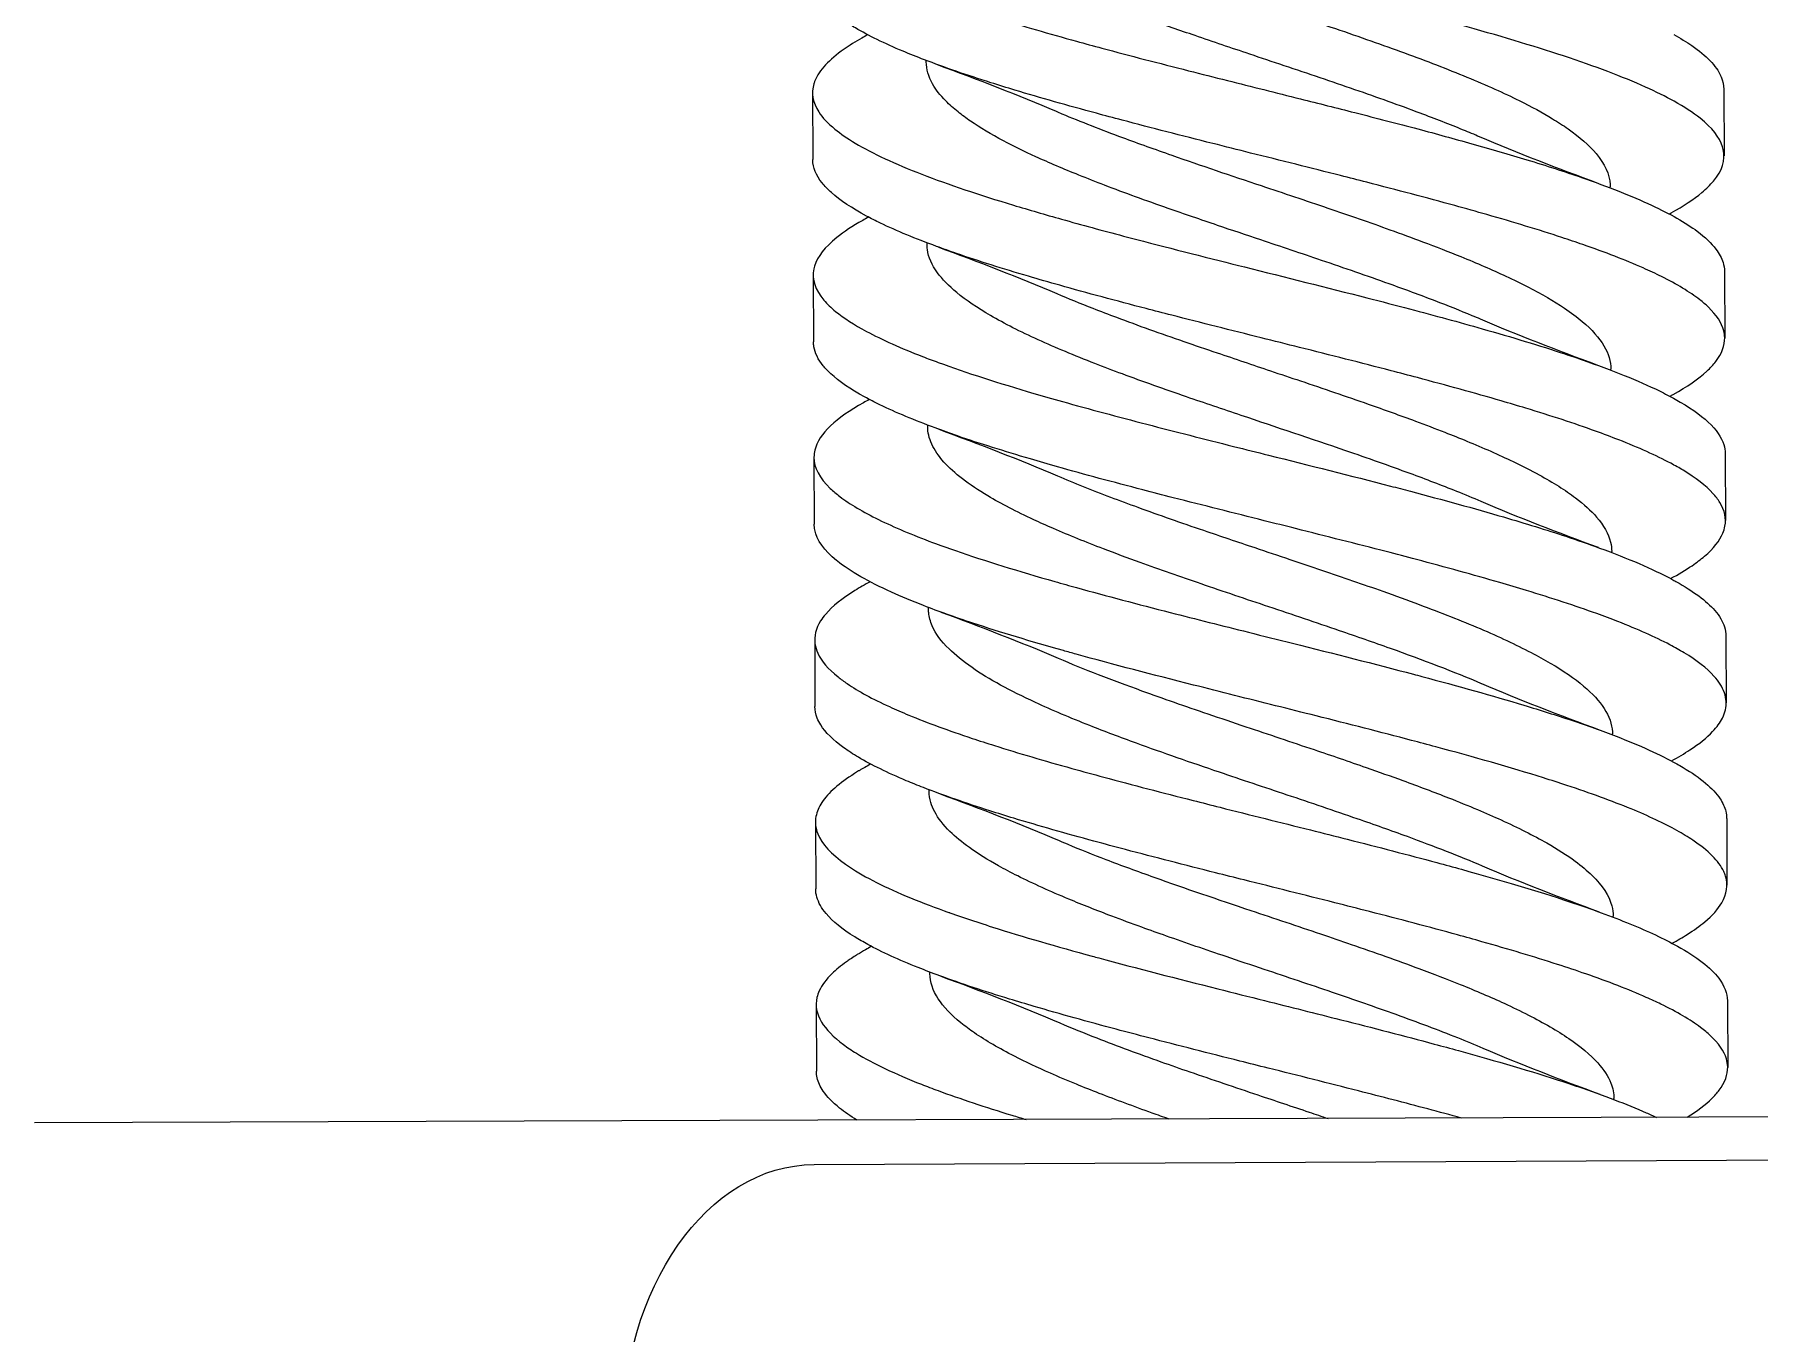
# Model space of a CAD drawing. Header units: millimetres. Extents: x 129 to 6329, y 33 to 3553.
# Drawn here: x 4302.75 to 4340.61, y 3194.65 to 3223.15 of the extents above; entities that cross this region are included whole.
import ezdxf

# ---------------------------------------------------------------- set-up
doc = ezdxf.new("R2010")
doc.units = ezdxf.units.MM
doc.layers.add('vistasIsometricas', color=255, linetype='Continuous')

msp = doc.modelspace()

# ---------------------------------------------------------------- linework, layer by layer
at = {"layer": 'vistasIsometricas', "extrusion": (-0.004614, 0.999989, 7.66e-14)}
for p, q in [((4322.322, 3222.55), (4322.322, 3222.58)), ((4319.824, 3221.87), (4319.83, 3220.406)), ((4339.824, 3221.951), (4339.83, 3220.487)), ((4337.333, 3219.785), (4337.333, 3219.807)), ((4322.338, 3218.55), (4322.338, 3218.58)), ((4319.84, 3217.87), (4319.846, 3216.406)), ((4339.84, 3217.951), (4339.846, 3216.487)), ((4337.349, 3215.785), (4337.349, 3215.807)), ((4322.354, 3214.55), (4322.354, 3214.58)), ((4319.857, 3213.87), (4319.862, 3212.406)), ((4339.856, 3213.951), (4339.862, 3212.487)), ((4337.365, 3211.785), (4337.365, 3211.807)), ((4322.37, 3210.55), (4322.37, 3210.58)), ((4319.873, 3209.87), (4319.879, 3208.406)), ((4339.872, 3209.951), (4339.878, 3208.487)), ((4337.381, 3207.785), (4337.381, 3207.807)), ((4322.386, 3206.55), (4322.386, 3206.58)), ((4339.889, 3205.951), (4339.894, 3204.487)), ((4319.889, 3205.87), (4319.895, 3204.406)), ((4337.397, 3203.785), (4337.397, 3203.807)), ((4322.402, 3202.55), (4322.402, 3202.58)), ((4319.905, 3201.871), (4319.911, 3200.406)), ((4339.905, 3201.951), (4339.911, 3200.487)), ((4413.648, 3199.652), (4302.75, 3199.271)), ((4337.413, 3199.785), (4337.413, 3199.807)), ((4319.86, 3198.36), (4527.182, 3199.317))]:
    msp.add_line(p, q, dxfattribs=at)
at = {"layer": 'vistasIsometricas', "extrusion": (-6.99985e-16, -3.23008e-18, -1)}
msp.add_ellipse((4319.888, 3192.36), major_axis=(-0.028, 6), ratio=0.707107, start_param=4.712389, end_param=6.283185, dxfattribs=at)
at = {"layer": 'vistasIsometricas'}
for points, knots in [([(4338.734, 3221.686), (4338.547, 3221.79), (4338.339, 3221.893), (4338.109, 3221.997), (4337.603, 3222.225), (4336.996, 3222.452), (4336.31, 3222.679), (4335.623, 3222.906), (4334.857, 3223.133), (4334.039, 3223.359), (4333.67, 3223.461), (4333.291, 3223.563), (4332.904, 3223.665), (4332.433, 3223.79), (4331.95, 3223.914), (4331.462, 3224.038), (4330.658, 3224.242), (4329.838, 3224.446), (4329.025, 3224.65), (4328.938, 3224.672), (4328.852, 3224.694), (4328.765, 3224.716), (4327.868, 3224.941), (4326.983, 3225.167), (4326.144, 3225.393), (4325.845, 3225.473), (4325.553, 3225.554), (4325.267, 3225.634), (4324.749, 3225.78), (4324.254, 3225.926), (4323.79, 3226.071), (4323.207, 3226.254), (4322.673, 3226.437), (4322.199, 3226.62), (4322.087, 3226.664), (4321.978, 3226.707), (4321.873, 3226.751), (4321.323, 3226.978), (4320.87, 3227.205), (4320.532, 3227.433), (4320.443, 3227.492), (4320.363, 3227.551), (4320.29, 3227.611), (4320.084, 3227.779), (4319.941, 3227.948), (4319.864, 3228.117), (4319.821, 3228.213), (4319.799, 3228.31), (4319.798, 3228.406)], [0.750387204, 0.750387204, 0.750387204, 0.750387204, 0.750839219, 0.750839219, 0.750839219, 0.751834092, 0.751834092, 0.751834092, 0.752828966, 0.752828966, 0.752828966, 0.753277375, 0.753277375, 0.753277375, 0.753823865, 0.753823865, 0.753823865, 0.754722463, 0.754722463, 0.754722463, 0.754818736, 0.754818736, 0.754818736, 0.755813612, 0.755813612, 0.755813612, 0.75616755, 0.75616755, 0.75616755, 0.756808511, 0.756808511, 0.756808511, 0.757612637, 0.757612637, 0.757612637, 0.757803387, 0.757803387, 0.757803387, 0.758798265, 0.758798265, 0.758798265, 0.759057724, 0.759057724, 0.759057724, 0.759793159, 0.759793159, 0.759793159, 0.760212641, 0.760212641, 0.760212641, 0.760212641]), ([(4320.895, 3227.073), (4320.504, 3226.852), (4320.215, 3226.633), (4319.846, 3226.187), (4319.775, 3225.962), (4319.835, 3225.678), (4319.855, 3225.619), (4319.964, 3225.394), (4320.109, 3225.229), (4320.397, 3224.997), (4320.488, 3224.931), (4320.847, 3224.698), (4321.165, 3224.53), (4321.648, 3224.314), (4321.761, 3224.265), (4322.294, 3224.045), (4322.762, 3223.875), (4323.481, 3223.636), (4323.691, 3223.569), (4324.443, 3223.335), (4325.017, 3223.169), (4325.802, 3222.952), (4325.988, 3222.902), (4326.791, 3222.686), (4327.429, 3222.521), (4328.362, 3222.284), (4328.645, 3222.212), (4329.462, 3222.007), (4329.998, 3221.873), (4330.932, 3221.639), (4331.33, 3221.538), (4332.195, 3221.317), (4332.659, 3221.197), (4333.517, 3220.97), (4333.912, 3220.862), (4334.715, 3220.637), (4335.119, 3220.519), (4335.927, 3220.273), (4336.327, 3220.144), (4337.285, 3219.812), (4337.802, 3219.609), (4338.444, 3219.31), (4338.63, 3219.215), (4338.965, 3219.024), (4339.114, 3218.929), (4339.418, 3218.702), (4339.555, 3218.572), (4339.727, 3218.344), (4339.778, 3218.248), (4339.829, 3218.085), (4339.84, 3218.018), (4339.84, 3217.951)], [0.000012, 0.000012, 0.000012, 0.000012, 0.133394, 0.133394, 0.270803, 0.270803, 0.306623, 0.306623, 0.408166, 0.408166, 0.448457, 0.448457, 0.55142, 0.55142, 0.581369, 0.581369, 0.68667, 0.68667, 0.728157, 0.728157, 0.830848, 0.830848, 0.862043, 0.862043, 0.964239, 0.964239, 1.008432, 1.008432, 1.091126, 1.091126, 1.153205, 1.153205, 1.227382, 1.227382, 1.293603, 1.293603, 1.366113, 1.366113, 1.445359, 1.445359, 1.569939, 1.569939, 1.628275, 1.628275, 1.686641, 1.686641, 1.766279, 1.766279, 1.824862, 1.824862, 1.865501, 1.865501, 1.865501, 1.865501]), ([(4334.467, 3220.905), (4334.351, 3220.954), (4334.233, 3221.003), (4333.81, 3221.177), (4333.492, 3221.3), (4332.704, 3221.596), (4332.224, 3221.767), (4331.478, 3222.026), (4331.223, 3222.113), (4330.704, 3222.289), (4330.441, 3222.377), (4329.925, 3222.55), (4329.672, 3222.635), (4329.017, 3222.855), (4328.616, 3222.99), (4327.885, 3223.241), (4327.553, 3223.356), (4326.736, 3223.648), (4326.262, 3223.824), (4325.646, 3224.068), (4325.479, 3224.136), (4325.119, 3224.287), (4324.929, 3224.37), (4324.472, 3224.578), (4324.216, 3224.703), (4323.664, 3224.997), (4323.386, 3225.167), (4323.029, 3225.428), (4322.917, 3225.519), (4322.655, 3225.762), (4322.529, 3225.914), (4322.352, 3226.228), (4322.306, 3226.389), (4322.306, 3226.55)], [-19.1256624, -19.1256624, -19.1256624, -19.1256624, -19.102417, -19.102417, -19.044081, -19.044081, -18.9632314, -18.9632314, -18.9220461, -18.9220461, -18.8802369, -18.8802369, -18.8403031, -18.8403031, -18.7764011, -18.7764011, -18.7218822, -18.7218822, -18.6386015, -18.6386015, -18.6066348, -18.6066348, -18.5675184, -18.5675184, -18.5085945, -18.5085945, -18.428746, -18.428746, -18.3858758, -18.3858758, -18.3145645, -18.3145645, -18.239033, -18.239033, -18.239033, -18.239033]), ([(4325.156, 3225.466), (4325.239, 3225.431), (4325.323, 3225.395), (4325.612, 3225.276), (4325.822, 3225.191), (4326.381, 3224.975), (4326.738, 3224.843), (4327.31, 3224.637), (4327.517, 3224.564), (4328.243, 3224.311), (4328.773, 3224.131), (4329.976, 3223.727), (4330.647, 3223.504), (4331.565, 3223.19), (4331.825, 3223.1), (4332.581, 3222.834), (4333.064, 3222.658), (4333.979, 3222.305), (4334.408, 3222.129), (4334.988, 3221.868), (4335.166, 3221.784), (4335.602, 3221.568), (4335.847, 3221.435), (4336.187, 3221.228), (4336.301, 3221.155), (4336.664, 3220.9), (4336.871, 3220.719), (4337.214, 3220.31), (4337.317, 3220.084), (4337.332, 3219.84), (4337.333, 3219.824), (4337.333, 3219.807)], [-5.0588656, -5.0588656, -5.0588656, -5.0588656, -5.0421833, -5.0421833, -5.0024439, -5.0024439, -4.9399524, -4.9399524, -4.905348, -4.905348, -4.8204156, -4.8204156, -4.7146169, -4.7146169, -4.6722002, -4.6722002, -4.5891323, -4.5891323, -4.5058714, -4.5058714, -4.4665319, -4.4665319, -4.4041679, -4.4041679, -4.369564, -4.369564, -4.2846279, -4.2846279, -4.178778, -4.178778, -4.1709435, -4.1709435, -4.1709435, -4.1709435]), ([(4338.642, 3215.214), (4338.668, 3215.228), (4338.693, 3215.241), (4339.022, 3215.425), (4339.269, 3215.594), (4339.53, 3215.835), (4339.596, 3215.906), (4339.784, 3216.152), (4339.85, 3216.325), (4339.845, 3216.55), (4339.838, 3216.601), (4339.78, 3216.825), (4339.667, 3216.997), (4339.43, 3217.223), (4339.367, 3217.278), (4339.078, 3217.502), (4338.797, 3217.671), (4338.33, 3217.903), (4338.196, 3217.966), (4337.666, 3218.2), (4337.224, 3218.371), (4336.583, 3218.593), (4336.429, 3218.645), (4335.761, 3218.865), (4335.21, 3219.032), (4334.396, 3219.265), (4334.161, 3219.33), (4333.301, 3219.567), (4332.653, 3219.737), (4331.799, 3219.956), (4331.608, 3220.005), (4330.763, 3220.219), (4330.101, 3220.385), (4329.161, 3220.62), (4328.884, 3220.69), (4327.931, 3220.93), (4327.266, 3221.1), (4326.43, 3221.321), (4326.241, 3221.371), (4325.428, 3221.591), (4324.829, 3221.76), (4324.087, 3221.984), (4323.912, 3222.038), (4323.21, 3222.26), (4322.721, 3222.427), (4322.118, 3222.658), (4321.962, 3222.72), (4321.407, 3222.953), (4321.056, 3223.123), (4320.679, 3223.347), (4320.597, 3223.399), (4320.275, 3223.619), (4320.092, 3223.787), (4319.927, 3224.021), (4319.891, 3224.087), (4319.831, 3224.238), (4319.815, 3224.322), (4319.814, 3224.406)], [10.853615, 10.853615, 10.853615, 10.853615, 10.861844, 10.861844, 10.964183, 10.964183, 11.007239, 11.007239, 11.11255, 11.11255, 11.143689, 11.143689, 11.248286, 11.248286, 11.281579, 11.281579, 11.384954, 11.384954, 11.423452, 11.423452, 11.528343, 11.528343, 11.560252, 11.560252, 11.663168, 11.663168, 11.70364, 11.70364, 11.808852, 11.808852, 11.838869, 11.838869, 11.941214, 11.941214, 11.984245, 11.984245, 12.089558, 12.089558, 12.120679, 12.120679, 12.225259, 12.225259, 12.258632, 12.258632, 12.362034, 12.362034, 12.40042, 12.40042, 12.505288, 12.505288, 12.537316, 12.537316, 12.640272, 12.640272, 12.680575, 12.680575, 12.731988, 12.731988, 12.731988, 12.731988]), ([(4320.911, 3223.073), (4320.766, 3222.991), (4320.634, 3222.909), (4320.517, 3222.827), (4320.187, 3222.597), (4319.972, 3222.367), (4319.879, 3222.137), (4319.869, 3222.115), (4319.862, 3222.093), (4319.855, 3222.071), (4319.792, 3221.864), (4319.828, 3221.657), (4319.962, 3221.451), (4320.044, 3221.325), (4320.163, 3221.2), (4320.316, 3221.075), (4320.442, 3220.972), (4320.591, 3220.87), (4320.763, 3220.767), (4321.145, 3220.539), (4321.638, 3220.312), (4322.226, 3220.085), (4322.81, 3219.858), (4323.488, 3219.632), (4324.234, 3219.407), (4324.574, 3219.304), (4324.928, 3219.201), (4325.293, 3219.098), (4325.731, 3218.975), (4326.186, 3218.852), (4326.653, 3218.729), (4327.429, 3218.524), (4328.236, 3218.319), (4329.052, 3218.114), (4329.136, 3218.093), (4329.219, 3218.072), (4329.303, 3218.051), (4330.204, 3217.825), (4331.111, 3217.599), (4331.992, 3217.373), (4332.309, 3217.292), (4332.622, 3217.211), (4332.931, 3217.129), (4333.48, 3216.985), (4334.015, 3216.84), (4334.525, 3216.694), (4335.173, 3216.511), (4335.782, 3216.326), (4336.339, 3216.142), (4336.469, 3216.099), (4336.595, 3216.057), (4336.718, 3216.014), (4337.374, 3215.787), (4337.945, 3215.559), (4338.412, 3215.331), (4338.536, 3215.271), (4338.652, 3215.21), (4338.76, 3215.15)], [0.24749701, 0.24749701, 0.24749701, 0.24749701, 0.24785092, 0.24785092, 0.24785092, 0.2488458, 0.2488458, 0.2488458, 0.24894209, 0.24894209, 0.24894209, 0.24984068, 0.24984068, 0.24984068, 0.25038718, 0.25038718, 0.25038718, 0.25083558, 0.25083558, 0.25083558, 0.25183227, 0.25183227, 0.25183227, 0.25282532, 0.25282532, 0.25282532, 0.25327735, 0.25327735, 0.25327735, 0.25382022, 0.25382022, 0.25382022, 0.25472244, 0.25472244, 0.25472244, 0.25481509, 0.25481509, 0.25481509, 0.25580997, 0.25580997, 0.25580997, 0.25616752, 0.25616752, 0.25616752, 0.25680486, 0.25680486, 0.25680486, 0.25761261, 0.25761261, 0.25761261, 0.25779973, 0.25779973, 0.25779973, 0.25879461, 0.25879461, 0.25879461, 0.2590577, 0.2590577, 0.2590577, 0.2590577]), ([(4338.728, 3223.15), (4338.873, 3223.069), (4339.006, 3222.988), (4339.124, 3222.906), (4339.443, 3222.686), (4339.659, 3222.464), (4339.76, 3222.238), (4339.762, 3222.232), (4339.765, 3222.225), (4339.768, 3222.219), (4339.805, 3222.13), (4339.824, 3222.04), (4339.824, 3221.951)], [0.248968961, 0.248968961, 0.248968961, 0.248968961, 0.249310349, 0.249310349, 0.249310349, 0.250230053, 0.250230053, 0.250230053, 0.250256766, 0.250256766, 0.250256766, 0.250619357, 0.250619357, 0.250619357, 0.250619357]), ([(4334.483, 3216.905), (4334.424, 3216.93), (4334.365, 3216.955), (4334.045, 3217.089), (4333.773, 3217.197), (4333.165, 3217.431), (4332.827, 3217.555), (4331.999, 3217.852), (4331.502, 3218.024), (4330.555, 3218.345), (4330.109, 3218.494), (4329.346, 3218.75), (4329.029, 3218.856), (4328.347, 3219.087), (4327.984, 3219.212), (4327.146, 3219.505), (4326.679, 3219.674), (4326.043, 3219.917), (4325.854, 3219.991), (4325.337, 3220.2), (4325.02, 3220.334), (4324.473, 3220.585), (4324.236, 3220.701), (4323.747, 3220.961), (4323.505, 3221.105), (4323.196, 3221.316), (4323.105, 3221.383), (4322.919, 3221.531), (4322.829, 3221.612), (4322.626, 3221.818), (4322.529, 3221.942), (4322.368, 3222.228), (4322.322, 3222.389), (4322.322, 3222.55)], [-22.2394971, -22.2394971, -22.2394971, -22.2394971, -22.2276463, -22.2276463, -22.1765631, -22.1765631, -22.117675, -22.117675, -22.036634, -22.036634, -21.966071, -21.966071, -21.9157974, -21.9157974, -21.8569672, -21.8569672, -21.7770786, -21.7770786, -21.7422692, -21.7422692, -21.6786556, -21.6786556, -21.6240608, -21.6240608, -21.5563177, -21.5563177, -21.5247761, -21.5247761, -21.4866908, -21.4866908, -21.4283805, -21.4283805, -21.3528719, -21.3528719, -21.3528719, -21.3528719]), ([(4325.172, 3221.466), (4325.213, 3221.448), (4325.255, 3221.431), (4325.712, 3221.238), (4326.158, 3221.064), (4326.978, 3220.761), (4327.339, 3220.632), (4328.347, 3220.279), (4329.008, 3220.057), (4330.163, 3219.67), (4330.652, 3219.507), (4331.599, 3219.184), (4332.056, 3219.026), (4332.742, 3218.78), (4332.982, 3218.692), (4333.506, 3218.495), (4333.786, 3218.386), (4334.406, 3218.134), (4334.736, 3217.992), (4335.211, 3217.77), (4335.372, 3217.692), (4335.827, 3217.457), (4336.096, 3217.301), (4336.474, 3217.048), (4336.604, 3216.95), (4336.93, 3216.675), (4337.09, 3216.498), (4337.297, 3216.149), (4337.348, 3215.978), (4337.349, 3215.807)], [-4.4359039, -4.4359039, -4.4359039, -4.4359039, -4.4275675, -4.4275675, -4.3452348, -4.3452348, -4.2842438, -4.2842438, -4.1789226, -4.1789226, -4.1014992, -4.1014992, -4.0267913, -4.0267913, -3.9853818, -3.9853818, -3.9339587, -3.9339587, -3.8668535, -3.8668535, -3.8297965, -3.8297965, -3.7565865, -3.7565865, -3.7110402, -3.7110402, -3.6278463, -3.6278463, -3.5480533, -3.5480533, -3.5480533, -3.5480533]), ([(4338.626, 3219.214), (4338.642, 3219.222), (4338.657, 3219.231), (4338.672, 3219.239), (4338.942, 3219.387), (4339.167, 3219.536), (4339.345, 3219.684), (4339.444, 3219.767), (4339.529, 3219.85), (4339.599, 3219.933), (4339.791, 3220.163), (4339.864, 3220.394), (4339.815, 3220.624), (4339.811, 3220.645), (4339.805, 3220.666), (4339.798, 3220.688), (4339.733, 3220.896), (4339.567, 3221.104), (4339.306, 3221.312), (4339.149, 3221.436), (4338.958, 3221.561), (4338.734, 3221.686)], [0.746823722, 0.746823722, 0.746823722, 0.746823722, 0.746859695, 0.746859695, 0.746859695, 0.747497027, 0.747497027, 0.747497027, 0.747854581, 0.747854581, 0.747854581, 0.748849451, 0.748849451, 0.748849451, 0.748942114, 0.748942114, 0.748942114, 0.749844328, 0.749844328, 0.749844328, 0.750387201, 0.750387201, 0.750387201, 0.750387201]), ([(4338.658, 3211.214), (4338.833, 3211.308), (4338.99, 3211.403), (4339.229, 3211.566), (4339.321, 3211.635), (4339.6, 3211.874), (4339.736, 3212.044), (4339.826, 3212.262), (4339.841, 3212.312), (4339.883, 3212.535), (4339.847, 3212.708), (4339.7, 3212.949), (4339.648, 3213.016), (4339.431, 3213.253), (4339.212, 3213.421), (4338.848, 3213.641), (4338.757, 3213.692), (4338.338, 3213.915), (4337.956, 3214.086), (4337.357, 3214.321), (4337.187, 3214.385), (4336.544, 3214.617), (4336.031, 3214.785), (4335.303, 3215.006), (4335.123, 3215.059), (4334.357, 3215.283), (4333.74, 3215.452), (4332.909, 3215.673), (4332.716, 3215.723), (4331.865, 3215.945), (4331.192, 3216.115), (4330.234, 3216.355), (4329.954, 3216.425), (4329.014, 3216.661), (4328.355, 3216.826), (4327.519, 3217.04), (4327.332, 3217.089), (4326.49, 3217.307), (4325.855, 3217.477), (4325.017, 3217.714), (4324.789, 3217.779), (4324, 3218.012), (4323.471, 3218.179), (4322.836, 3218.397), (4322.691, 3218.449), (4322.085, 3218.671), (4321.672, 3218.841), (4321.209, 3219.063), (4321.108, 3219.115), (4320.691, 3219.338), (4320.432, 3219.509), (4320.16, 3219.752), (4320.092, 3219.824), (4319.902, 3220.062), (4319.833, 3220.229), (4319.83, 3220.4), (4319.83, 3220.403), (4319.83, 3220.406)], [5.987883, 5.987883, 5.987883, 5.987883, 6.044802, 6.044802, 6.086469, 6.086469, 6.189115, 6.189115, 6.218897, 6.218897, 6.324181, 6.324181, 6.36545, 6.36545, 6.468185, 6.468185, 6.499535, 6.499535, 6.604533, 6.604533, 6.643582, 6.643582, 6.746827, 6.746827, 6.779741, 6.779741, 6.884422, 6.884422, 6.915652, 6.915652, 7.020958, 7.020958, 7.064145, 7.064145, 7.166455, 7.166455, 7.196356, 7.196356, 7.301582, 7.301582, 7.342193, 7.342193, 7.445077, 7.445077, 7.476894, 7.476894, 7.581803, 7.581803, 7.613321, 7.613321, 7.718603, 7.718603, 7.762184, 7.762184, 7.864409, 7.864409, 7.866286, 7.866286, 7.866286, 7.866286]), ([(4320.927, 3219.073), (4320.704, 3218.947), (4320.514, 3218.821), (4320.358, 3218.696), (4320.098, 3218.487), (4319.934, 3218.279), (4319.871, 3218.071), (4319.864, 3218.05), (4319.859, 3218.028), (4319.854, 3218.007), (4319.807, 3217.778), (4319.882, 3217.549), (4320.077, 3217.321), (4320.147, 3217.239), (4320.232, 3217.157), (4320.332, 3217.075), (4320.511, 3216.929), (4320.737, 3216.783), (4321.008, 3216.638), (4321.351, 3216.453), (4321.766, 3216.269), (4322.242, 3216.085), (4322.352, 3216.042), (4322.465, 3215.999), (4322.582, 3215.957), (4323.202, 3215.73), (4323.911, 3215.504), (4324.683, 3215.278), (4324.888, 3215.218), (4325.096, 3215.158), (4325.309, 3215.098), (4325.9, 3214.932), (4326.521, 3214.766), (4327.16, 3214.6), (4327.783, 3214.438), (4328.423, 3214.276), (4329.068, 3214.114), (4329.322, 3214.05), (4329.578, 3213.986), (4329.833, 3213.922), (4330.735, 3213.697), (4331.637, 3213.471), (4332.507, 3213.245), (4332.655, 3213.206), (4332.801, 3213.168), (4332.947, 3213.13), (4333.659, 3212.942), (4334.346, 3212.754), (4334.989, 3212.565), (4335.471, 3212.424), (4335.929, 3212.283), (4336.356, 3212.142), (4336.615, 3212.056), (4336.863, 3211.97), (4337.099, 3211.884), (4337.722, 3211.657), (4338.256, 3211.429), (4338.683, 3211.201), (4338.714, 3211.184), (4338.746, 3211.167), (4338.776, 3211.15)], [0.25327735, 0.25327735, 0.25327735, 0.25327735, 0.2538202, 0.2538202, 0.2538202, 0.25472244, 0.25472244, 0.25472244, 0.25481507, 0.25481507, 0.25481507, 0.25580995, 0.25580995, 0.25580995, 0.25616752, 0.25616752, 0.25616752, 0.25680485, 0.25680485, 0.25680485, 0.2576126, 0.2576126, 0.2576126, 0.25779972, 0.25779972, 0.25779972, 0.2587946, 0.2587946, 0.2587946, 0.25905769, 0.25905769, 0.25905769, 0.25978949, 0.25978949, 0.25978949, 0.26050277, 0.26050277, 0.26050277, 0.26078437, 0.26078437, 0.26078437, 0.26177924, 0.26177924, 0.26177924, 0.26194786, 0.26194786, 0.26194786, 0.26277412, 0.26277412, 0.26277412, 0.26339294, 0.26339294, 0.26339294, 0.26376901, 0.26376901, 0.26376901, 0.26476388, 0.26476388, 0.26476388, 0.26483803, 0.26483803, 0.26483803, 0.26483803]), ([(4334.499, 3212.905), (4334.326, 3212.979), (4334.147, 3213.053), (4333.637, 3213.257), (4333.295, 3213.388), (4332.486, 3213.686), (4332.013, 3213.852), (4330.776, 3214.278), (4330.003, 3214.534), (4328.83, 3214.929), (4328.428, 3215.065), (4327.549, 3215.368), (4327.077, 3215.535), (4326.42, 3215.779), (4326.219, 3215.856), (4325.576, 3216.106), (4325.159, 3216.279), (4324.389, 3216.63), (4324.039, 3216.806), (4323.443, 3217.151), (4323.194, 3217.32), (4322.814, 3217.634), (4322.673, 3217.779), (4322.444, 3218.094), (4322.37, 3218.262), (4322.341, 3218.471), (4322.338, 3218.511), (4322.338, 3218.55)], [-22.8616082, -22.8616082, -22.8616082, -22.8616082, -22.826816, -22.826816, -22.7652308, -22.7652308, -22.6864713, -22.6864713, -22.5645082, -22.5645082, -22.50027, -22.50027, -22.4211548, -22.4211548, -22.38513, -22.38513, -22.30305, -22.30305, -22.2198776, -22.2198776, -22.1406835, -22.1406835, -22.0723317, -22.0723317, -21.9932272, -21.9932272, -21.9747027, -21.9747027, -21.9747027, -21.9747027]), ([(4325.188, 3217.466), (4325.439, 3217.359), (4325.702, 3217.252), (4326.145, 3217.078), (4326.318, 3217.012), (4326.966, 3216.77), (4327.461, 3216.593), (4328.213, 3216.333), (4328.457, 3216.25), (4329.092, 3216.035), (4329.484, 3215.903), (4330.096, 3215.698), (4330.315, 3215.625), (4331.037, 3215.382), (4331.536, 3215.213), (4332.375, 3214.918), (4332.721, 3214.794), (4333.277, 3214.588), (4333.492, 3214.506), (4333.866, 3214.36), (4334.027, 3214.295), (4334.547, 3214.082), (4334.887, 3213.932), (4335.402, 3213.685), (4335.593, 3213.588), (4336.079, 3213.322), (4336.346, 3213.154), (4336.756, 3212.845), (4336.91, 3212.705), (4337.192, 3212.381), (4337.295, 3212.198), (4337.356, 3211.945), (4337.365, 3211.876), (4337.365, 3211.807)], [-3.8135443, -3.8135443, -3.8135443, -3.8135443, -3.7628737, -3.7628737, -3.7317359, -3.7317359, -3.6483511, -3.6483511, -3.6089256, -3.6089256, -3.5467459, -3.5467459, -3.5121231, -3.5121231, -3.4320049, -3.4320049, -3.3734034, -3.3734034, -3.3348405, -3.3348405, -3.3044731, -3.3044731, -3.2341652, -3.2341652, -3.1884428, -3.1884428, -3.1093557, -3.1093557, -3.0438164, -3.0438164, -2.9579269, -2.9579269, -2.9257959, -2.9257959, -2.9257959, -2.9257959]), ([(4338.675, 3207.214), (4338.824, 3207.295), (4338.96, 3207.375), (4339.287, 3207.59), (4339.453, 3207.724), (4339.674, 3207.957), (4339.746, 3208.056), (4339.856, 3208.275), (4339.884, 3208.396), (4339.871, 3208.645), (4339.827, 3208.773), (4339.708, 3208.959), (4339.663, 3209.018), (4339.455, 3209.247), (4339.235, 3209.417), (4338.856, 3209.646), (4338.752, 3209.704), (4338.318, 3209.932), (4337.935, 3210.102), (4337.351, 3210.329), (4337.196, 3210.387), (4336.566, 3210.615), (4336.049, 3210.784), (4335.303, 3211.011), (4335.109, 3211.068), (4334.329, 3211.295), (4333.715, 3211.464), (4332.86, 3211.69), (4332.64, 3211.748), (4331.767, 3211.974), (4331.101, 3212.142), (4330.199, 3212.368), (4329.97, 3212.426), (4329.068, 3212.652), (4328.397, 3212.82), (4327.515, 3213.046), (4327.292, 3213.103), (4326.425, 3213.329), (4325.799, 3213.497), (4325, 3213.723), (4324.801, 3213.781), (4324.033, 3214.007), (4323.497, 3214.175), (4322.838, 3214.402), (4322.676, 3214.46), (4322.062, 3214.687), (4321.655, 3214.856), (4321.186, 3215.083), (4321.074, 3215.141), (4320.659, 3215.368), (4320.411, 3215.537), (4320.164, 3215.766), (4320.109, 3215.824), (4319.948, 3216.021), (4319.879, 3216.16), (4319.85, 3216.335), (4319.847, 3216.371), (4319.846, 3216.406)], [2.743567, 2.743567, 2.743567, 2.743567, 2.792182, 2.792182, 2.87311, 2.87311, 2.932904, 2.932904, 3.005964, 3.005964, 3.083842, 3.083842, 3.119333, 3.119333, 3.223432, 3.223432, 3.258913, 3.258913, 3.363008, 3.363008, 3.398503, 3.398503, 3.502603, 3.502603, 3.538079, 3.538079, 3.642174, 3.642174, 3.677674, 3.677674, 3.781777, 3.781777, 3.817245, 3.817245, 3.921337, 3.921337, 3.956849, 3.956849, 4.060955, 4.060955, 4.096409, 4.096409, 4.200497, 4.200497, 4.236027, 4.236027, 4.340138, 4.340138, 4.37557, 4.37557, 4.479651, 4.479651, 4.515211, 4.515211, 4.600167, 4.600167, 4.621961, 4.621961, 4.621961, 4.621961]), ([(4320.943, 3215.073), (4320.642, 3214.903), (4320.401, 3214.733), (4320.223, 3214.565), (4320.037, 3214.387), (4319.921, 3214.21), (4319.877, 3214.034), (4319.864, 3213.982), (4319.857, 3213.929), (4319.857, 3213.876), (4319.855, 3213.647), (4319.978, 3213.418), (4320.216, 3213.191), (4320.279, 3213.131), (4320.349, 3213.072), (4320.428, 3213.013), (4320.65, 3212.844), (4320.935, 3212.676), (4321.277, 3212.508), (4321.618, 3212.341), (4322.016, 3212.174), (4322.462, 3212.007), (4322.622, 3211.947), (4322.789, 3211.888), (4322.961, 3211.828), (4323.616, 3211.6), (4324.354, 3211.374), (4325.146, 3211.149), (4325.302, 3211.105), (4325.461, 3211.06), (4325.621, 3211.016), (4326.279, 3210.834), (4326.969, 3210.652), (4327.675, 3210.471), (4328.24, 3210.326), (4328.816, 3210.181), (4329.392, 3210.037), (4329.716, 3209.956), (4330.04, 3209.875), (4330.363, 3209.794), (4331.267, 3209.567), (4332.162, 3209.341), (4333.015, 3209.116), (4333.076, 3209.1), (4333.137, 3209.084), (4333.197, 3209.068), (4333.99, 3208.857), (4334.745, 3208.646), (4335.44, 3208.436), (4335.804, 3208.326), (4336.152, 3208.216), (4336.481, 3208.106), (4336.83, 3207.989), (4337.158, 3207.872), (4337.46, 3207.755), (4337.983, 3207.553), (4338.431, 3207.351), (4338.792, 3207.15)], [0.2590577, 0.2590577, 0.2590577, 0.2590577, 0.25972947, 0.25972947, 0.25972947, 0.26043647, 0.26043647, 0.26043647, 0.26064812, 0.26064812, 0.26064812, 0.26157302, 0.26157302, 0.26157302, 0.26181523, 0.26181523, 0.26181523, 0.26250433, 0.26250433, 0.26250433, 0.263194, 0.263194, 0.263194, 0.26344216, 0.26344216, 0.26344216, 0.26438666, 0.26438666, 0.26438666, 0.26457277, 0.26457277, 0.26457277, 0.26533797, 0.26533797, 0.26533797, 0.26595153, 0.26595153, 0.26595153, 0.26629625, 0.26629625, 0.26629625, 0.26726163, 0.26726163, 0.26726163, 0.2673303, 0.2673303, 0.2673303, 0.26823428, 0.26823428, 0.26823428, 0.26870907, 0.26870907, 0.26870907, 0.26921441, 0.26921441, 0.26921441, 0.27008783, 0.27008783, 0.27008783, 0.27008783]), ([(4321.071, 3215.143), (4321.07, 3215.143), (4321.069, 3215.142), (4321.068, 3215.142), (4321.026, 3215.119), (4320.979, 3215.093), (4320.943, 3215.073)], [0.25897727741, 0.25897727741, 0.25897727741, 0.25897727741, 0.25897888117, 0.25897888117, 0.25897888117, 0.25905769944, 0.25905769944, 0.25905769944, 0.25905769944]), ([(4338.76, 3215.15), (4339.062, 3214.982), (4339.305, 3214.814), (4339.484, 3214.645), (4339.659, 3214.481), (4339.773, 3214.317), (4339.824, 3214.152), (4339.845, 3214.087), (4339.855, 3214.022), (4339.856, 3213.957), (4339.856, 3213.955), (4339.856, 3213.953), (4339.856, 3213.951)], [0.259057696, 0.259057696, 0.259057696, 0.259057696, 0.259789494, 0.259789494, 0.259789494, 0.260502782, 0.260502782, 0.260502782, 0.260784374, 0.260784374, 0.260784374, 0.260792986, 0.260792986, 0.260792986, 0.260792986]), ([(4334.515, 3208.905), (4334.513, 3208.906), (4334.512, 3208.906), (4333.905, 3209.166), (4333.229, 3209.423), (4332.145, 3209.811), (4331.771, 3209.941), (4330.881, 3210.246), (4330.362, 3210.42), (4329.342, 3210.762), (4328.846, 3210.928), (4327.897, 3211.253), (4327.447, 3211.41), (4326.739, 3211.666), (4326.471, 3211.766), (4325.826, 3212.013), (4325.46, 3212.161), (4324.966, 3212.375), (4324.82, 3212.44), (4324.304, 3212.68), (4323.967, 3212.854), (4323.256, 3213.276), (4322.931, 3213.523), (4322.59, 3213.902), (4322.501, 3214.033), (4322.384, 3214.293), (4322.354, 3214.421), (4322.354, 3214.55)], [-23.4837596, -23.4837596, -23.4837596, -23.4837596, -23.4834695, -23.4834695, -23.361659, -23.361659, -23.3002512, -23.3002512, -23.2178513, -23.2178513, -23.139031, -23.139031, -23.064711, -23.064711, -23.0178473, -23.0178473, -22.9479131, -22.9479131, -22.9170417, -22.9170417, -22.835032, -22.835032, -22.7183889, -22.7183889, -22.6571174, -22.6571174, -22.5967602, -22.5967602, -22.5967602, -22.5967602]), ([(4325.204, 3213.466), (4325.566, 3213.311), (4325.955, 3213.157), (4326.56, 3212.927), (4326.761, 3212.853), (4327.431, 3212.61), (4327.913, 3212.441), (4328.777, 3212.146), (4329.152, 3212.02), (4329.786, 3211.807), (4330.044, 3211.721), (4330.534, 3211.557), (4330.767, 3211.478), (4331.456, 3211.245), (4331.906, 3211.09), (4332.614, 3210.838), (4332.88, 3210.742), (4333.613, 3210.469), (4334.061, 3210.292), (4334.886, 3209.941), (4335.261, 3209.767), (4335.744, 3209.515), (4335.884, 3209.438), (4336.303, 3209.193), (4336.549, 3209.024), (4336.943, 3208.692), (4337.094, 3208.529), (4337.31, 3208.194), (4337.371, 3208.022), (4337.381, 3207.836), (4337.381, 3207.821), (4337.381, 3207.807)], [-3.1910046, -3.1910046, -3.1910046, -3.1910046, -3.1178353, -3.1178353, -3.0826909, -3.0826909, -3.0031162, -3.0031162, -2.9433769, -2.9433769, -2.9027111, -2.9027111, -2.8656487, -2.8656487, -2.7924572, -2.7924572, -2.746947, -2.746947, -2.6637618, -2.6637618, -2.5816979, -2.5816979, -2.5455565, -2.5455565, -2.4664572, -2.4664572, -2.3900722, -2.3900722, -2.3098665, -2.3098665, -2.3031701, -2.3031701, -2.3031701, -2.3031701]), ([(4338.798, 3205.686), (4338.513, 3205.845), (4338.176, 3206.003), (4337.791, 3206.161), (4337.372, 3206.334), (4336.898, 3206.506), (4336.378, 3206.678), (4336.211, 3206.733), (4336.04, 3206.788), (4335.865, 3206.843), (4335.142, 3207.07), (4334.346, 3207.296), (4333.505, 3207.523), (4333.328, 3207.57), (4333.149, 3207.618), (4332.969, 3207.665), (4332.291, 3207.844), (4331.59, 3208.023), (4330.881, 3208.201), (4330.286, 3208.351), (4329.686, 3208.5), (4329.09, 3208.65), (4328.787, 3208.726), (4328.485, 3208.802), (4328.185, 3208.879), (4327.296, 3209.104), (4326.427, 3209.33), (4325.611, 3209.556), (4325.517, 3209.582), (4325.424, 3209.608), (4325.331, 3209.634), (4324.62, 3209.834), (4323.952, 3210.034), (4323.347, 3210.235), (4322.959, 3210.363), (4322.596, 3210.492), (4322.264, 3210.621), (4322.01, 3210.719), (4321.774, 3210.817), (4321.557, 3210.915), (4321.055, 3211.142), (4320.655, 3211.369), (4320.371, 3211.597), (4320.366, 3211.602), (4320.36, 3211.606), (4320.354, 3211.611), (4320.081, 3211.834), (4319.919, 3212.058), (4319.875, 3212.282), (4319.867, 3212.323), (4319.863, 3212.365), (4319.863, 3212.406)], [0.727265813, 0.727265813, 0.727265813, 0.727265813, 0.72795706, 0.72795706, 0.72795706, 0.7287109, 0.7287109, 0.7287109, 0.728951937, 0.728951937, 0.728951937, 0.729946808, 0.729946808, 0.729946808, 0.730155986, 0.730155986, 0.730155986, 0.73094169, 0.73094169, 0.73094169, 0.731601072, 0.731601072, 0.731601072, 0.731936572, 0.731936572, 0.731936572, 0.732931441, 0.732931441, 0.732931441, 0.733046159, 0.733046159, 0.733046159, 0.733926314, 0.733926314, 0.733926314, 0.734491245, 0.734491245, 0.734491245, 0.734921203, 0.734921203, 0.734921203, 0.735916068, 0.735916068, 0.735916068, 0.735936331, 0.735936331, 0.735936331, 0.736910936, 0.736910936, 0.736910936, 0.73709126, 0.73709126, 0.73709126, 0.73709126]), ([(4321.087, 3211.143), (4320.969, 3211.08), (4320.859, 3211.017), (4320.478, 3210.78), (4320.262, 3210.607), (4320.072, 3210.384), (4320.035, 3210.335), (4319.897, 3210.117), (4319.855, 3209.949), (4319.889, 3209.712), (4319.91, 3209.643), (4320.021, 3209.402), (4320.17, 3209.23), (4320.447, 3209.009), (4320.514, 3208.959), (4320.835, 3208.741), (4321.145, 3208.573), (4321.646, 3208.343), (4321.788, 3208.281), (4322.349, 3208.049), (4322.815, 3207.879), (4323.485, 3207.656), (4323.649, 3207.604), (4324.346, 3207.383), (4324.916, 3207.217), (4325.746, 3206.986), (4325.981, 3206.921), (4326.851, 3206.687), (4327.507, 3206.517), (4328.373, 3206.297), (4328.571, 3206.247), (4329.428, 3206.031), (4330.093, 3205.866), (4331.025, 3205.632), (4331.294, 3205.564), (4332.233, 3205.325), (4332.892, 3205.155), (4333.709, 3204.935), (4333.89, 3204.885), (4334.926, 3204.599), (4335.724, 3204.363), (4336.924, 3203.964), (4337.367, 3203.803), (4338.164, 3203.477), (4338.514, 3203.314), (4338.808, 3203.15)], [3.229829, 3.229829, 3.229829, 3.229829, 3.268056, 3.268056, 3.373345, 3.373345, 3.403101, 3.403101, 3.505701, 3.505701, 3.54761, 3.54761, 3.652934, 3.652934, 3.683209, 3.683209, 3.786728, 3.786728, 3.824651, 3.824651, 3.929422, 3.929422, 3.961957, 3.961957, 4.065085, 4.065085, 4.104675, 4.104675, 4.209776, 4.209776, 4.240598, 4.240598, 4.343181, 4.343181, 4.385172, 4.385172, 4.4905, 4.4905, 4.520837, 4.520837, 4.666852, 4.666852, 4.765991, 4.765991, 4.866191, 4.866191, 4.866191, 4.866191]), ([(4338.776, 3211.15), (4339.156, 3210.939), (4339.442, 3210.727), (4339.626, 3210.515), (4339.731, 3210.394), (4339.803, 3210.273), (4339.84, 3210.152), (4339.861, 3210.085), (4339.872, 3210.018), (4339.872, 3209.951)], [0.264838028, 0.264838028, 0.264838028, 0.264838028, 0.265758752, 0.265758752, 0.265758752, 0.266283113, 0.266283113, 0.266283113, 0.266573322, 0.266573322, 0.266573322, 0.266573322]), ([(4334.531, 3204.905), (4334.025, 3205.121), (4333.471, 3205.336), (4332.524, 3205.683), (4332.157, 3205.813), (4331.278, 3206.117), (4330.762, 3206.291), (4329.744, 3206.633), (4329.246, 3206.799), (4328.128, 3207.178), (4327.517, 3207.389), (4326.581, 3207.73), (4326.239, 3207.859), (4325.485, 3208.157), (4325.084, 3208.326), (4324.166, 3208.75), (4323.697, 3209.004), (4323.128, 3209.396), (4322.96, 3209.533), (4322.651, 3209.838), (4322.527, 3210.006), (4322.411, 3210.272), (4322.384, 3210.369), (4322.372, 3210.494), (4322.37, 3210.522), (4322.37, 3210.55)], [-21.6158357, -21.6158357, -21.6158357, -21.6158357, -21.5140011, -21.5140011, -21.452636, -21.452636, -21.3702427, -21.3702427, -21.2914874, -21.2914874, -21.1913801, -21.1913801, -21.1305195, -21.1305195, -21.050698, -21.050698, -20.9305025, -20.9305025, -20.8664049, -20.8664049, -20.7872785, -20.7872785, -20.741955, -20.741955, -20.7287856, -20.7287856, -20.7287856, -20.7287856]), ([(4325.22, 3209.466), (4325.776, 3209.229), (4326.391, 3208.992), (4327.516, 3208.585), (4328.002, 3208.416), (4328.775, 3208.153), (4329.054, 3208.059), (4329.834, 3207.797), (4330.336, 3207.629), (4331.219, 3207.331), (4331.601, 3207.201), (4332.249, 3206.974), (4332.518, 3206.879), (4333.129, 3206.656), (4333.465, 3206.53), (4334.004, 3206.318), (4334.215, 3206.233), (4334.598, 3206.071), (4334.772, 3205.995), (4335.31, 3205.75), (4335.645, 3205.582), (4336.175, 3205.28), (4336.384, 3205.147), (4336.705, 3204.91), (4336.828, 3204.806), (4337.163, 3204.479), (4337.308, 3204.256), (4337.387, 3203.957), (4337.397, 3203.882), (4337.397, 3203.807)], [-2.5685877, -2.5685877, -2.5685877, -2.5685877, -2.4564219, -2.4564219, -2.3764797, -2.3764797, -2.3320549, -2.3320549, -2.2527535, -2.2527535, -2.1911802, -2.1911802, -2.1460329, -2.1460329, -2.0864762, -2.0864762, -2.0461787, -2.0461787, -2.0104173, -2.0104173, -1.931211, -1.931211, -1.8686264, -1.8686264, -1.8201595, -1.8201595, -1.7155399, -1.7155399, -1.6806526, -1.6806526, -1.6806526, -1.6806526]), ([(4339.021, 3199.396), (4339.243, 3199.534), (4339.425, 3199.672), (4339.626, 3199.87), (4339.678, 3199.929), (4339.852, 3200.16), (4339.915, 3200.331), (4339.909, 3200.561), (4339.899, 3200.619), (4339.831, 3200.849), (4339.712, 3201.02), (4339.465, 3201.249), (4339.394, 3201.308), (4339.088, 3201.537), (4338.796, 3201.707), (4338.343, 3201.927), (4338.235, 3201.977), (4337.733, 3202.199), (4337.288, 3202.371), (4336.596, 3202.611), (4336.389, 3202.68), (4335.66, 3202.916), (4335.103, 3203.082), (4334.34, 3203.298), (4334.163, 3203.348), (4333.362, 3203.568), (4332.714, 3203.738), (4331.798, 3203.973), (4331.544, 3204.038), (4330.628, 3204.269), (4329.961, 3204.436), (4329.087, 3204.655), (4328.879, 3204.707), (4327.999, 3204.929), (4327.336, 3205.098), (4326.46, 3205.33), (4326.229, 3205.392), (4325.386, 3205.621), (4324.797, 3205.788), (4324.065, 3206.01), (4323.89, 3206.065), (4323.187, 3206.289), (4322.698, 3206.458), (4322.13, 3206.679), (4322.005, 3206.729), (4321.475, 3206.951), (4321.123, 3207.122), (4320.715, 3207.364), (4320.607, 3207.434), (4320.278, 3207.671), (4320.109, 3207.838), (4319.974, 3208.055), (4319.949, 3208.104), (4319.896, 3208.238), (4319.879, 3208.322), (4319.879, 3208.406)], [7.646397, 7.646397, 7.646397, 7.646397, 7.729893, 7.729893, 7.765631, 7.765631, 7.86966, 7.86966, 7.904955, 7.904955, 8.009089, 8.009089, 8.044721, 8.044721, 8.148775, 8.148775, 8.17943, 8.17943, 8.284751, 8.284751, 8.327162, 8.327162, 8.429641, 8.429641, 8.460145, 8.460145, 8.565286, 8.565286, 8.605215, 8.605215, 8.708255, 8.708255, 8.740549, 8.740549, 8.845359, 8.845359, 8.883499, 8.883499, 8.986957, 8.986957, 9.020506, 9.020506, 9.125043, 9.125043, 9.156125, 9.156125, 9.261435, 9.261435, 9.304416, 9.304416, 9.40677, 9.40677, 9.436831, 9.436831, 9.48827, 9.48827, 9.48827, 9.48827]), ([(4320.975, 3207.073), (4320.959, 3207.064), (4320.935, 3207.05), (4320.916, 3207.039), (4320.896, 3207.028), (4320.877, 3207.016), (4320.858, 3207.005), (4320.851, 3207.001), (4320.845, 3206.997), (4320.838, 3206.993), (4320.807, 3206.974), (4320.777, 3206.956), (4320.747, 3206.937), (4320.41, 3206.724), (4320.17, 3206.513), (4320.031, 3206.303), (4319.963, 3206.2), (4319.92, 3206.098), (4319.901, 3205.996), (4319.876, 3205.869), (4319.89, 3205.742), (4319.94, 3205.616), (4320.03, 3205.391), (4320.236, 3205.169), (4320.548, 3204.948), (4320.556, 3204.942), (4320.564, 3204.937), (4320.572, 3204.931), (4320.901, 3204.702), (4321.344, 3204.475), (4321.881, 3204.25), (4322.138, 3204.141), (4322.417, 3204.034), (4322.714, 3203.927), (4323.045, 3203.807), (4323.399, 3203.688), (4323.772, 3203.57), (4324.449, 3203.355), (4325.189, 3203.142), (4325.966, 3202.93), (4326.013, 3202.917), (4326.06, 3202.904), (4326.108, 3202.892), (4326.949, 3202.664), (4327.831, 3202.438), (4328.72, 3202.214), (4329.061, 3202.128), (4329.404, 3202.042), (4329.745, 3201.957), (4330.307, 3201.816), (4330.867, 3201.676), (4331.417, 3201.536), (4332.123, 3201.358), (4332.812, 3201.18), (4333.47, 3201.003), (4333.651, 3200.955), (4333.829, 3200.906), (4334.005, 3200.858), (4334.835, 3200.63), (4335.607, 3200.403), (4336.296, 3200.178), (4336.408, 3200.141), (4336.517, 3200.105), (4336.625, 3200.068), (4337.19, 3199.876), (4337.693, 3199.685), (4338.122, 3199.496), (4338.199, 3199.461), (4338.274, 3199.427), (4338.346, 3199.393)], [0.270618382, 0.270618382, 0.270618382, 0.270618382, 0.270658769, 0.270658769, 0.270658769, 0.270699157, 0.270699157, 0.270699157, 0.270712996, 0.270712996, 0.270712996, 0.270779932, 0.270779932, 0.270779932, 0.271539091, 0.271539091, 0.271539091, 0.271910786, 0.271910786, 0.271910786, 0.27237587, 0.27237587, 0.27237587, 0.273203191, 0.273203191, 0.273203191, 0.273223736, 0.273223736, 0.273223736, 0.274083164, 0.274083164, 0.274083164, 0.274495596, 0.274495596, 0.274495596, 0.274954657, 0.274954657, 0.274954657, 0.275788001, 0.275788001, 0.275788001, 0.27583869, 0.27583869, 0.27583869, 0.276735851, 0.276735851, 0.276735851, 0.277080406, 0.277080406, 0.277080406, 0.27764676, 0.27764676, 0.27764676, 0.27837281, 0.27837281, 0.27837281, 0.278572026, 0.278572026, 0.278572026, 0.279512374, 0.279512374, 0.279512374, 0.279665215, 0.279665215, 0.279665215, 0.280468568, 0.280468568, 0.280468568, 0.280612698, 0.280612698, 0.280612698, 0.280612698]), ([(4338.792, 3207.15), (4338.84, 3207.124), (4338.886, 3207.097), (4338.93, 3207.071), (4339.317, 3206.842), (4339.59, 3206.613), (4339.743, 3206.384), (4339.804, 3206.292), (4339.846, 3206.2), (4339.869, 3206.108), (4339.882, 3206.056), (4339.888, 3206.003), (4339.888, 3205.951)], [0.270087833, 0.270087833, 0.270087833, 0.270087833, 0.270202124, 0.270202124, 0.270202124, 0.271197643, 0.271197643, 0.271197643, 0.271599237, 0.271599237, 0.271599237, 0.271827767, 0.271827767, 0.271827767, 0.271827767]), ([(4334.547, 3200.905), (4334.367, 3200.982), (4334.18, 3201.059), (4333.561, 3201.307), (4333.107, 3201.477), (4332.181, 3201.811), (4331.713, 3201.973), (4330.742, 3202.304), (4330.241, 3202.471), (4329.459, 3202.733), (4329.179, 3202.828), (4328.457, 3203.071), (4328.02, 3203.221), (4327.412, 3203.435), (4327.232, 3203.499), (4326.829, 3203.645), (4326.608, 3203.727), (4326.065, 3203.933), (4325.751, 3204.057), (4325.044, 3204.351), (4324.668, 3204.52), (4324.181, 3204.764), (4324.041, 3204.838), (4323.669, 3205.045), (4323.455, 3205.178), (4323.104, 3205.43), (4322.961, 3205.548), (4322.694, 3205.81), (4322.583, 3205.954), (4322.471, 3206.165), (4322.443, 3206.233), (4322.399, 3206.382), (4322.387, 3206.463), (4322.386, 3206.547), (4322.386, 3206.548), (4322.386, 3206.55)], [-24.7293422, -24.7293422, -24.7293422, -24.7293422, -24.6930087, -24.6930087, -24.6126234, -24.6126234, -24.5358176, -24.5358176, -24.4565132, -24.4565132, -24.4120948, -24.4120948, -24.3413415, -24.3413415, -24.3110102, -24.3110102, -24.2724611, -24.2724611, -24.2138673, -24.2138673, -24.1337729, -24.1337729, -24.0991344, -24.0991344, -24.0362575, -24.0362575, -23.9808344, -23.9808344, -23.9132966, -23.9132966, -23.8816913, -23.8816913, -23.8436259, -23.8436259, -23.8427227, -23.8427227, -23.8427227, -23.8427227]), ([(4338.691, 3203.214), (4338.809, 3203.278), (4338.919, 3203.342), (4339.021, 3203.406), (4339.169, 3203.499), (4339.298, 3203.591), (4339.409, 3203.684), (4339.575, 3203.822), (4339.7, 3203.961), (4339.781, 3204.099), (4339.896, 3204.296), (4339.924, 3204.492), (4339.862, 3204.688), (4339.852, 3204.722), (4339.839, 3204.756), (4339.823, 3204.789), (4339.715, 3205.019), (4339.486, 3205.248), (4339.143, 3205.477), (4339.039, 3205.546), (4338.923, 3205.616), (4338.798, 3205.686)], [0.723702441, 0.723702441, 0.723702441, 0.723702441, 0.723977528, 0.723977528, 0.723977528, 0.724375641, 0.724375641, 0.724375641, 0.724972426, 0.724972426, 0.724972426, 0.725820727, 0.725820727, 0.725820727, 0.725967297, 0.725967297, 0.725967297, 0.726962171, 0.726962171, 0.726962171, 0.727265813, 0.727265813, 0.727265813, 0.727265813]), ([(4325.236, 3205.466), (4325.299, 3205.439), (4325.362, 3205.413), (4325.693, 3205.274), (4325.973, 3205.163), (4326.603, 3204.922), (4326.956, 3204.793), (4328.002, 3204.419), (4328.717, 3204.177), (4329.954, 3203.762), (4330.469, 3203.59), (4331.203, 3203.342), (4331.426, 3203.265), (4332.16, 3203.012), (4332.658, 3202.836), (4333.447, 3202.543), (4333.75, 3202.426), (4334.382, 3202.172), (4334.705, 3202.034), (4335.379, 3201.725), (4335.717, 3201.554), (4336.161, 3201.296), (4336.298, 3201.21), (4336.685, 3200.946), (4336.898, 3200.769), (4337.19, 3200.443), (4337.287, 3200.295), (4337.39, 3200.034), (4337.413, 3199.92), (4337.413, 3199.807)], [-1.9461373, -1.9461373, -1.9461373, -1.9461373, -1.9335043, -1.9335043, -1.880963, -1.880963, -1.8197315, -1.8197315, -1.7047922, -1.7047922, -1.6235569, -1.6235569, -1.5875078, -1.5875078, -1.5042338, -1.5042338, -1.4492025, -1.4492025, -1.3843729, -1.3843729, -1.3038068, -1.3038068, -1.2635449, -1.2635449, -1.1802071, -1.1802071, -1.1111439, -1.1111439, -1.0582346, -1.0582346, -1.0582346, -1.0582346]), ([(4334.066, 3199.379), (4333.583, 3199.512), (4333.083, 3199.645), (4332.319, 3199.844), (4332.063, 3199.909), (4331.152, 3200.142), (4330.488, 3200.308), (4329.616, 3200.526), (4329.41, 3200.578), (4328.528, 3200.799), (4327.858, 3200.969), (4326.965, 3201.201), (4326.727, 3201.263), (4325.865, 3201.493), (4325.261, 3201.66), (4324.507, 3201.882), (4324.327, 3201.936), (4323.597, 3202.159), (4323.084, 3202.329), (4322.455, 3202.559), (4322.296, 3202.62), (4321.721, 3202.849), (4321.351, 3203.017), (4320.937, 3203.242), (4320.841, 3203.297), (4320.478, 3203.523), (4320.268, 3203.694), (4320.074, 3203.924), (4320.032, 3203.984), (4319.93, 3204.165), (4319.895, 3204.285), (4319.895, 3204.406)], [3.590485, 3.590485, 3.590485, 3.590485, 3.672606, 3.672606, 3.713125, 3.713125, 3.816034, 3.816034, 3.847918, 3.847918, 3.952816, 3.952816, 3.991343, 3.991343, 4.094714, 4.094714, 4.127994, 4.127994, 4.232596, 4.232596, 4.269862, 4.269862, 4.373531, 4.373531, 4.407705, 4.407705, 4.512104, 4.512104, 4.548624, 4.548624, 4.622463, 4.622463, 4.622463, 4.622463]), ([(4320.991, 3203.073), (4320.935, 3203.041), (4320.867, 3203.001), (4320.808, 3202.965), (4320.795, 3202.957), (4320.782, 3202.949), (4320.769, 3202.94), (4320.727, 3202.914), (4320.687, 3202.888), (4320.648, 3202.862), (4320.622, 3202.844), (4320.596, 3202.826), (4320.571, 3202.808), (4320.447, 3202.72), (4320.341, 3202.633), (4320.251, 3202.545), (4320.124, 3202.42), (4320.031, 3202.296), (4319.974, 3202.172), (4319.951, 3202.122), (4319.934, 3202.072), (4319.922, 3202.022), (4319.881, 3201.842), (4319.914, 3201.664), (4320.021, 3201.486), (4320.12, 3201.32), (4320.283, 3201.156), (4320.504, 3200.992), (4320.589, 3200.928), (4320.684, 3200.865), (4320.787, 3200.802), (4321.158, 3200.573), (4321.641, 3200.346), (4322.215, 3200.12), (4322.333, 3200.074), (4322.455, 3200.028), (4322.58, 3199.981), (4323.07, 3199.8), (4323.615, 3199.62), (4324.202, 3199.441), (4324.306, 3199.409), (4324.411, 3199.378), (4324.517, 3199.346)], [0.276398706, 0.276398706, 0.276398706, 0.276398706, 0.276536383, 0.276536383, 0.276536383, 0.276567858, 0.276567858, 0.276567858, 0.276668363, 0.276668363, 0.276668363, 0.276737011, 0.276737011, 0.276737011, 0.277075318, 0.277075318, 0.277075318, 0.277556825, 0.277556825, 0.277556825, 0.277751931, 0.277751931, 0.277751931, 0.278453181, 0.278453181, 0.278453181, 0.279105157, 0.279105157, 0.279105157, 0.279357636, 0.279357636, 0.279357636, 0.280270409, 0.280270409, 0.280270409, 0.280458383, 0.280458383, 0.280458383, 0.281191753, 0.281191753, 0.281191753, 0.281321397, 0.281321397, 0.281321397, 0.281321397]), ([(4338.808, 3203.15), (4339.229, 3202.916), (4339.534, 3202.682), (4339.84, 3202.282), (4339.904, 3202.116), (4339.905, 3201.951)], [0.0000161, 0.0000161, 0.0000161, 0.0000161, 0.1431336, 0.1431336, 0.2437267, 0.2437267, 0.2437267, 0.2437267]), ([(4327.651, 3199.357), (4327.525, 3199.401), (4327.401, 3199.445), (4326.877, 3199.633), (4326.489, 3199.776), (4325.947, 3199.986), (4325.779, 3200.053), (4325.419, 3200.201), (4325.228, 3200.282), (4324.764, 3200.486), (4324.501, 3200.61), (4323.924, 3200.905), (4323.629, 3201.075), (4323.271, 3201.32), (4323.172, 3201.393), (4322.866, 3201.641), (4322.7, 3201.816), (4322.464, 3202.178), (4322.403, 3202.364), (4322.402, 3202.55)], [-24.9657112, -24.9657112, -24.9657112, -24.9657112, -24.9449027, -24.9449027, -24.8771198, -24.8771198, -24.8455904, -24.8455904, -24.8075019, -24.8075019, -24.7491895, -24.7491895, -24.6686624, -24.6686624, -24.634352, -24.634352, -24.5521319, -24.5521319, -24.4647431, -24.4647431, -24.4647431, -24.4647431]), ([(4325.252, 3201.466), (4325.51, 3201.356), (4325.78, 3201.246), (4326.508, 3200.962), (4326.981, 3200.788), (4327.681, 3200.54), (4327.894, 3200.466), (4328.598, 3200.223), (4329.097, 3200.055), (4329.975, 3199.76), (4330.351, 3199.635), (4330.863, 3199.462), (4331.001, 3199.416), (4331.139, 3199.369)], [-1.3234988, -1.3234988, -1.3234988, -1.3234988, -1.2715558, -1.2715558, -1.189383, -1.189383, -1.1543601, -1.1543601, -1.0746869, -1.0746869, -1.0153489, -1.0153489, -0.9932576, -0.9932576, -0.9932576, -0.9932576]), ([(4320.8, 3199.333), (4320.656, 3199.421), (4320.529, 3199.509), (4320.265, 3199.721), (4320.145, 3199.845), (4319.994, 3200.067), (4319.949, 3200.166), (4319.916, 3200.312), (4319.911, 3200.359), (4319.911, 3200.406)], [1.1594733, 1.1594733, 1.1594733, 1.1594733, 1.2134458, 1.2134458, 1.2891391, 1.2891391, 1.349382, 1.349382, 1.3782034, 1.3782034, 1.3782034, 1.3782034])]:
    msp.add_open_spline(points, degree=3, knots=knots, dxfattribs=at)
for points in [[(4321.039, 3223.143), (4320.995, 3223.12), (4320.953, 3223.096), (4320.911, 3223.073)], [(4322.562, 3222.49), (4323.458, 3222.163), (4324.338, 3221.823), (4325.172, 3221.466)], [(4336.906, 3222.475), (4336.906, 3222.475), (4336.906, 3222.475), (4336.906, 3222.475)], [(4324.041, 3221.998), (4324.041, 3221.998), (4324.041, 3221.998), (4324.041, 3221.998)], [(4337.07, 3219.883), (4336.176, 3220.21), (4335.299, 3220.549), (4334.467, 3220.905)], [(4322.771, 3219.883), (4322.771, 3219.883), (4322.771, 3219.883), (4322.771, 3219.883)], [(4323.151, 3219.752), (4323.151, 3219.752), (4323.151, 3219.752), (4323.151, 3219.752)], [(4321.055, 3219.143), (4321.011, 3219.12), (4320.969, 3219.096), (4320.927, 3219.073)], [(4322.578, 3218.49), (4323.474, 3218.163), (4324.353, 3217.823), (4325.188, 3217.466)], [(4336.532, 3218.61), (4336.532, 3218.61), (4336.532, 3218.61), (4336.532, 3218.61)], [(4336.922, 3218.475), (4336.922, 3218.475), (4336.922, 3218.475), (4336.922, 3218.475)], [(4337.044, 3215.898), (4336.165, 3216.22), (4335.302, 3216.554), (4334.483, 3216.905)], [(4322.787, 3215.883), (4322.787, 3215.883), (4322.787, 3215.883), (4322.787, 3215.883)], [(4323.167, 3215.752), (4323.167, 3215.752), (4323.167, 3215.752), (4323.167, 3215.752)], [(4322.595, 3214.49), (4323.491, 3214.163), (4324.369, 3213.823), (4325.204, 3213.466)], [(4337.076, 3211.893), (4336.192, 3212.216), (4335.323, 3212.552), (4334.499, 3212.905)], [(4322.803, 3211.883), (4322.803, 3211.883), (4322.803, 3211.883), (4322.803, 3211.883)], [(4323.183, 3211.752), (4323.183, 3211.752), (4323.183, 3211.752), (4323.183, 3211.752)], [(4322.643, 3210.479), (4323.528, 3210.155), (4324.396, 3209.819), (4325.22, 3209.466)], [(4336.564, 3210.61), (4336.564, 3210.61), (4336.564, 3210.61), (4336.564, 3210.61)], [(4337.119, 3207.883), (4336.225, 3208.209), (4335.347, 3208.549), (4334.515, 3208.905)], [(4321.103, 3207.143), (4321.059, 3207.12), (4321.017, 3207.096), (4320.975, 3207.073)], [(4322.626, 3206.491), (4323.522, 3206.163), (4324.402, 3205.823), (4325.236, 3205.466)], [(4336.58, 3206.61), (4336.58, 3206.61), (4336.58, 3206.61), (4336.58, 3206.61)], [(4336.97, 3206.475), (4336.97, 3206.475), (4336.97, 3206.475), (4336.97, 3206.475)], [(4337.098, 3203.897), (4336.216, 3204.219), (4335.351, 3204.554), (4334.531, 3204.905)], [(4322.836, 3203.883), (4322.835, 3203.883), (4322.835, 3203.883), (4322.835, 3203.883)], [(4323.215, 3203.752), (4323.215, 3203.752), (4323.215, 3203.752), (4323.215, 3203.752)], [(4321.119, 3203.143), (4321.076, 3203.12), (4321.033, 3203.096), (4320.991, 3203.073)], [(4322.642, 3202.491), (4323.538, 3202.163), (4324.418, 3201.823), (4325.252, 3201.466)], [(4337.115, 3199.896), (4336.233, 3200.219), (4335.368, 3200.554), (4334.547, 3200.905)], [(4322.852, 3199.883), (4322.852, 3199.883), (4322.852, 3199.883), (4322.852, 3199.883)], [(4323.231, 3199.752), (4323.231, 3199.752), (4323.231, 3199.752), (4323.231, 3199.752)]]:
    msp.add_open_spline(points, degree=3, dxfattribs=at)

doc.saveas('drawing.dxf')
